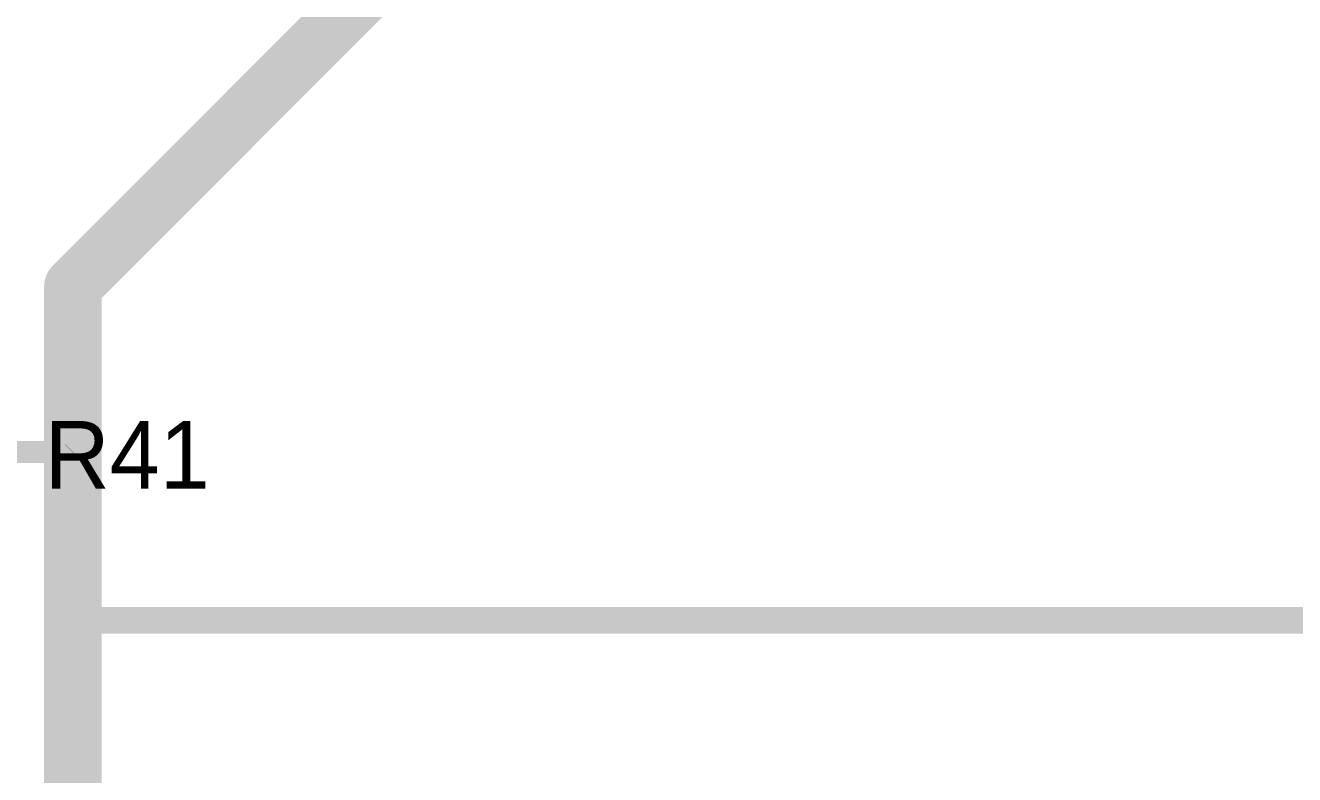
# Model space of a CAD drawing. Header units: millimetres. Extents: x 0 to 1769, y 431 to 1001.
# Drawn here: x 1583.3 to 1612.01, y 541.54 to 558.47 of the extents above; entities that cross this region are included whole.
import ezdxf

# ---------------------------------------------------------------- set-up
doc = ezdxf.new("R2010")
doc.units = ezdxf.units.MM
doc.layers.add('TopLayer', color=1, linetype='Continuous')
doc.layers.add('TopOverlay', color=2, linetype='Continuous')

msp = doc.modelspace()

# ---------------------------------------------------------------- linework, layer by layer
at = {"layer": 'TopLayer'}
for points, const_width in [([(1584.379, 552.576), (1592.056, 560.253)], 1.3), ([(1584.379, 548.832), (1584.379, 552.576)], 1.3), ([(1584.379, 544.967), (1584.379, 548.832)], 1.3), ([(1582.081, 548.829), (1584.376, 548.829)], 0.5), ([(1584.376, 548.829), (1584.379, 548.832)], 0.5), ([(1584.379, 518.455), (1584.379, 544.967)], 1.3), ([(1584.379, 544.967), (1584.44, 545.028)], 0.6), ([(1584.44, 545.028), (1621.726, 545.028)], 0.6)]:
    msp.add_lwpolyline(points, dxfattribs=dict(at, const_width=const_width))
for points, const_width in [([(1584.054, 552.576, 1), (1584.704, 552.576, 1)], 0.65), ([(1584.054, 552.576, 1), (1584.704, 552.576, 1)], 0.65), ([(1584.054, 548.832, 1), (1584.704, 548.832, 1)], 0.65), ([(1584.054, 548.832, 1), (1584.704, 548.832, 1)], 0.65), ([(1584.251, 548.829, 1), (1584.501, 548.829, 1)], 0.25), ([(1584.251, 548.829, 1), (1584.501, 548.829, 1)], 0.25), ([(1584.254, 548.832, 1), (1584.504, 548.832, 1)], 0.25), ([(1584.054, 544.967, 1), (1584.704, 544.967, 1)], 0.65), ([(1584.054, 544.967, 1), (1584.704, 544.967, 1)], 0.65), ([(1584.229, 544.967, 1), (1584.529, 544.967, 1)], 0.3), ([(1584.29, 545.028, 1), (1584.59, 545.028, 1)], 0.3), ([(1584.29, 545.028, 1), (1584.59, 545.028, 1)], 0.3)]:
    msp.add_lwpolyline(points, format="xyb", close=True, dxfattribs=dict(at, const_width=const_width))

# ---------------------------------------------------------------- texts
at = {"layer": 'TopOverlay'}
msp.add_text('R41', height=1.524, dxfattribs=at).set_placement((1583.739, 548.006))

doc.saveas('drawing.dxf')
